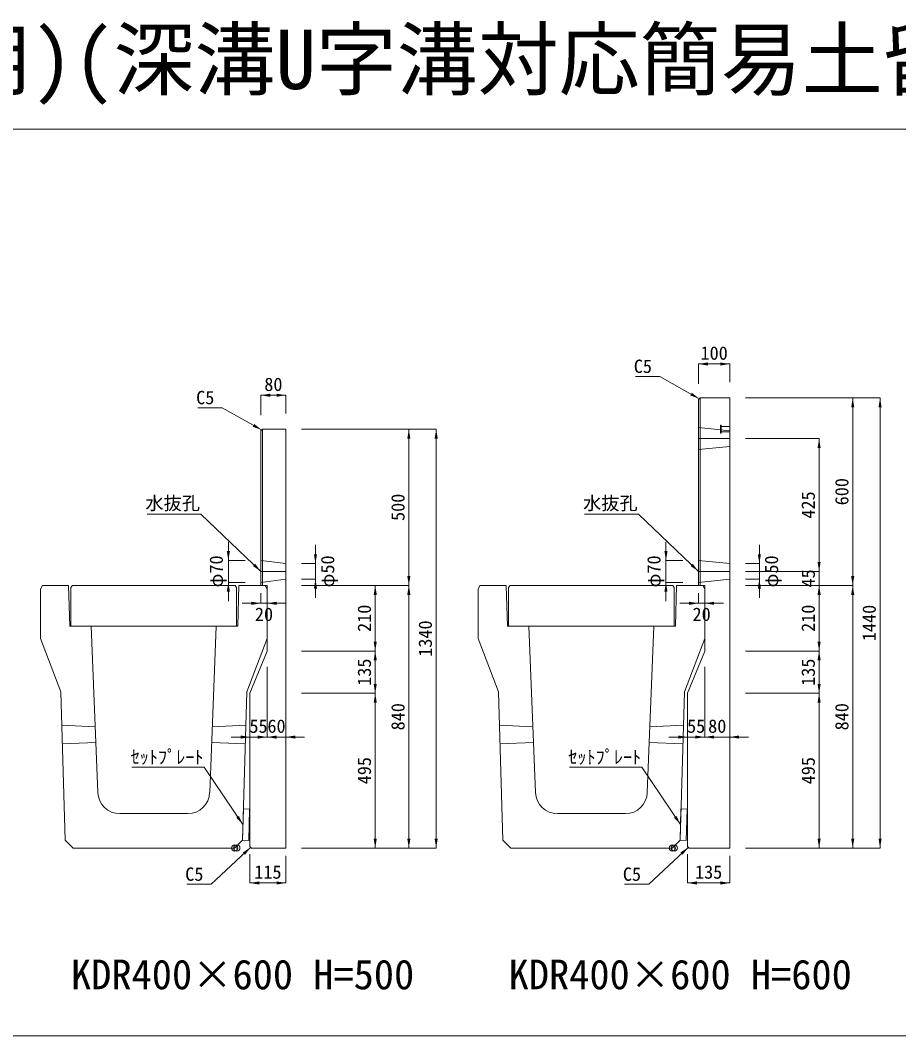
# Model space of a CAD drawing. Units: millimetres at full size, sheet at 1:40. Extents: x 172874 to 199766, y 869448 to 902797.
# Drawn here: x 191344 to 194154, y 881648 to 884897 of the extents above; entities that cross this region are included whole.
import ezdxf
from ezdxf.enums import TextEntityAlignment as Align

# ---------------------------------------------------------------- set-up
doc = ezdxf.new("R2010")
doc.units = ezdxf.units.MM
doc.header["$LTSCALE"] = 40
doc.header["$PDMODE"] = 32
doc.header["$PDSIZE"] = 20
for name, pattern in [('DASHED', [7.5, 6, -1.5]), ('USER2', [4.7625, 3.175, -1.5875]), ('USER3', [1.35, 0.75, -0.6])]:
    doc.linetypes.add(name, pattern=pattern)
for name, color, linetype, lineweight in [('セットプレート', 3, 'Continuous', 13), ('パネックスKDR', 2, 'Continuous', 13), ('図枠', 5, 'Continuous', 13), ('寸法線', 7, 'Continuous', 13), ('引出線', 4, 'Continuous', 13), ('本体', 2, 'Continuous', 13), ('補助線', 8, 'Continuous', 13), ('ｲﾝｻｰﾄ', 3, 'USER3', 5)]:
    doc.layers.add(name, color=color, linetype=linetype, lineweight=lineweight)
doc.layers.add('文字', color=7, linetype='Continuous')
doc.styles.add('ＭＳ ゴシック', font='')
doc.styles.get('ＭＳ ゴシック').set_extended_font_data('MS Gothic')

# ---------------------------------------------------------------- blocks, each defined once
blk = doc.blocks.new('filled_arrow')
at = {"color": 0, "linetype": 'Continuous', "lineweight": -2}
blk.add_solid([(7.5, 1.25), (0, 0), (7.5, -1.25)], dxfattribs=at)

msp = doc.modelspace()

# ---------------------------------------------------------------- linework, layer by layer
at = {"layer": 'セットプレート'}
for points in [[(192054.36, 882273.72), (192074.35, 882273.13), (192077.3, 882373.09), (192057.31, 882373.68)], [(193454.36, 882273.72), (193474.35, 882273.13), (193477.3, 882373.09), (193457.31, 882373.68)]]:
    msp.add_lwpolyline(points, close=True, dxfattribs=at)
at = {"layer": 'パネックスKDR'}
for p, q in [((193513.37, 883683.73), (193518.37, 883688.73)), ((193513.37, 883683.73), (193513.37, 883088.73)), ((193518.37, 883688.73), (193613.37, 883688.73)), ((193613.37, 883688.73), (193613.37, 882248.73)), ((192113.37, 883583.73), (192118.37, 883588.73)), ((192113.37, 883583.73), (192113.37, 883088.73)), ((192118.37, 883588.73), (192193.37, 883588.73)), ((192193.37, 883588.73), (192193.37, 882248.73)), ((192113.37, 883088.73), (192133.37, 883088.73)), ((192133.37, 883088.73), (192133.37, 882878.73)), ((193513.37, 883088.73), (193533.37, 883088.73)), ((193533.37, 883088.73), (193533.37, 882878.73)), ((192133.37, 882878.73), (192078.37, 882743.73)), ((193533.37, 882878.73), (193478.37, 882743.73)), ((192078.37, 882743.73), (192078.37, 882253.73)), ((193478.37, 882743.73), (193478.37, 882253.73)), ((192078.37, 882253.73), (192083.37, 882248.73)), ((192083.37, 882248.73), (192193.37, 882248.73)), ((193478.37, 882253.73), (193483.37, 882248.73)), ((193483.37, 882248.73), (193613.37, 882248.73))]:
    msp.add_line(p, q, dxfattribs=at)
at = {"layer": 'パネックスKDR', "lineweight": 5}
for p, q in [((193518.37, 883688.73), (193518.37, 883088.73)), ((192118.37, 883588.73), (192118.37, 883088.73))]:
    msp.add_line(p, q, dxfattribs=at)
at = {"layer": 'パネックスKDR', "linetype": 'DASHED', "lineweight": 9}
for p, q in [((193513.37, 883593.73), (193613.37, 883583.73)), ((193513.37, 883523.73), (193613.37, 883533.73)), ((192113.37, 883168.73), (192193.37, 883158.73)), ((193513.37, 883168.73), (193613.37, 883158.73)), ((192113.37, 883098.73), (192193.37, 883108.73)), ((193513.37, 883098.73), (193613.37, 883108.73))]:
    msp.add_line(p, q, dxfattribs=at)
at = {"layer": '図枠'}
for p, q in [((187274.21, 884548.33), (199766.29, 884548.33)), ((187274.21, 884548.33), (199766.29, 884548.33)), ((187274.21, 881648.33), (199766.29, 881648.33))]:
    msp.add_line(p, q, dxfattribs=at)
at = {"layer": '寸法線'}
for p, q in [((193513.37, 883797.28), (193613.37, 883797.28)), ((193513.37, 883733.73), (193513.37, 883797.28)), ((193613.37, 883738.73), (193613.37, 883797.28)), ((192113.37, 883697.28), (192193.37, 883697.28)), ((192113.37, 883633.73), (192113.37, 883697.28)), ((192193.37, 883638.73), (192193.37, 883697.28)), ((193663.37, 883688.73), (194094.21, 883688.73)), ((193663.37, 883688.73), (194006.71, 883688.73)), ((194006.71, 883088.73), (194006.71, 883688.73)), ((194094.21, 882248.73), (194094.21, 883688.73)), ((192243.37, 883588.73), (192674.21, 883588.73)), ((192243.37, 883588.73), (192586.71, 883588.73)), ((192586.71, 883088.73), (192586.71, 883588.73)), ((192674.21, 882248.73), (192674.21, 883588.73)), ((193663.37, 883558.73), (193899.21, 883558.73)), ((193899.21, 883133.73), (193899.21, 883558.73)), ((192009.3, 883228.73), (192009.3, 883038.73)), ((192288.04, 883218.73), (192288.04, 883048.73)), ((193409.3, 883228.73), (193409.3, 883038.73)), ((193708.04, 883218.73), (193708.04, 883048.73)), ((193899.21, 883028.73), (193899.21, 883193.73)), ((192063.37, 883168.73), (192009.3, 883168.73)), ((192243.37, 883158.73), (192288.04, 883158.73)), ((193463.37, 883168.73), (193409.3, 883168.73)), ((193663.37, 883158.73), (193708.04, 883158.73)), ((192243.37, 883108.73), (192288.04, 883108.73)), ((193663.37, 883133.73), (193899.21, 883133.73)), ((193663.37, 883133.73), (193899.21, 883133.73)), ((193663.37, 883108.73), (193708.04, 883108.73)), ((192063.37, 883098.73), (192009.3, 883098.73)), ((192243.37, 883088.73), (192586.71, 883088.73)), ((192243.37, 883088.73), (192479.21, 883088.73)), ((192243.37, 883088.73), (192586.71, 883088.73)), ((192479.21, 883088.73), (192479.21, 882878.73)), ((192586.71, 883088.73), (192586.71, 882248.73)), ((193463.37, 883098.73), (193409.3, 883098.73)), ((193663.37, 883088.73), (194006.71, 883088.73)), ((193663.37, 883088.73), (193899.21, 883088.73)), ((193663.37, 883088.73), (194006.71, 883088.73)), ((193663.37, 883088.73), (193899.21, 883088.73)), ((193899.21, 883088.73), (193899.21, 882878.73)), ((194006.71, 883088.73), (194006.71, 882248.73)), ((192113.37, 883063.73), (192113.37, 883031.65)), ((192133.37, 883063.73), (192133.37, 883031.65)), ((193513.37, 883063.73), (193513.37, 883031.65)), ((193533.37, 883063.73), (193533.37, 883031.65)), ((192053.37, 883031.65), (192193.37, 883031.65)), ((193453.37, 883031.65), (193593.37, 883031.65)), ((192243.37, 882878.73), (192479.21, 882878.73)), ((192243.37, 882878.73), (192479.21, 882878.73)), ((192479.21, 882878.73), (192479.21, 882743.73)), ((193663.37, 882878.73), (193899.21, 882878.73)), ((193663.37, 882878.73), (193899.21, 882878.73)), ((193899.21, 882878.73), (193899.21, 882743.73)), ((192133.37, 882828.73), (192133.37, 882603.73)), ((192133.37, 882828.73), (192133.37, 882603.73)), ((192193.37, 882828.73), (192193.37, 882603.73)), ((193533.37, 882828.73), (193533.37, 882603.73)), ((193533.37, 882828.73), (193533.37, 882603.73)), ((193613.37, 882828.73), (193613.37, 882603.73)), ((192243.37, 882743.73), (192479.21, 882743.73)), ((192243.37, 882743.73), (192479.21, 882743.73)), ((192479.21, 882743.73), (192479.21, 882248.73)), ((193663.37, 882743.73), (193899.21, 882743.73)), ((193663.37, 882743.73), (193899.21, 882743.73)), ((193899.21, 882743.73), (193899.21, 882248.73)), ((192078.37, 882693.73), (192078.37, 882603.73)), ((193478.37, 882693.73), (193478.37, 882603.73)), ((192193.37, 882603.73), (192018.37, 882603.73)), ((192073.37, 882603.73), (192253.37, 882603.73)), ((193593.37, 882603.73), (193418.37, 882603.73)), ((193473.37, 882603.73), (193673.37, 882603.73)), ((192078.37, 882228.73), (192078.37, 882136.93)), ((192243.37, 882248.73), (192674.21, 882248.73)), ((192243.37, 882248.73), (192586.71, 882248.73)), ((192243.37, 882248.73), (192479.21, 882248.73)), ((193478.37, 882228.73), (193478.37, 882136.93)), ((193663.37, 882248.73), (194094.21, 882248.73)), ((193663.37, 882248.73), (194006.71, 882248.73)), ((193663.37, 882248.73), (193899.21, 882248.73)), ((192193.37, 882223.73), (192193.37, 882136.93)), ((193613.37, 882223.73), (193613.37, 882136.93)), ((192078.37, 882136.93), (192193.37, 882136.93)), ((193478.37, 882136.93), (193613.37, 882136.93))]:
    msp.add_line(p, q, dxfattribs=at)
at = {"layer": '引出線'}
for points in [[(193515.87, 883686.23), (193389.5, 883757.31), (193311.73, 883757.31)], [(192115.87, 883586.23), (191989.5, 883657.31), (191911.73, 883657.31)], [(192113.37, 883133.73), (191920.91, 883317.18), (191749.17, 883317.18)], [(193513.37, 883133.73), (193320.91, 883317.18), (193149.17, 883317.18)], [(192055.84, 882323.7), (191932.18, 882507.17), (191700.82, 882507.17)], [(193455.84, 882323.7), (193332.18, 882507.17), (193100.82, 882507.17)], [(192080.87, 882251.23), (191954.5, 882132.58), (191876.73, 882132.58)], [(193480.87, 882251.23), (193354.5, 882132.58), (193276.73, 882132.58)]]:
    msp.add_lwpolyline(points, dxfattribs=at)
at = {"layer": '本体'}
for p, q in [((191414.37, 883088.73), (191408.37, 883076.73)), ((191408.37, 883076.73), (191408.37, 882918.73)), ((191414.37, 883088.73), (191498.37, 883088.73)), ((191498.37, 883088.73), (191502.37, 882958.73)), ((192043.37, 883088.73), (192039.37, 882958.73)), ((192043.37, 883088.73), (192127.37, 883088.73)), ((192127.37, 883088.73), (192133.37, 883076.73)), ((192133.37, 883076.73), (192133.37, 882918.73)), ((192814.37, 883088.73), (192808.37, 883076.73)), ((192808.37, 883076.73), (192808.37, 882918.73)), ((192814.37, 883088.73), (192898.37, 883088.73)), ((192898.37, 883088.73), (192902.37, 882958.73)), ((193443.37, 883088.73), (193439.37, 882958.73)), ((193443.37, 883088.73), (193527.37, 883088.73)), ((193527.37, 883088.73), (193533.37, 883076.73)), ((193533.37, 883076.73), (193533.37, 882918.73)), ((191502.37, 882958.73), (191570.87, 882958.73)), ((191570.87, 882958.73), (191592.18, 882425.93)), ((191970.87, 882958.73), (191949.56, 882425.93)), ((191970.87, 882958.73), (192039.37, 882958.73)), ((192902.37, 882958.73), (192970.87, 882958.73)), ((192970.87, 882958.73), (192992.18, 882425.93)), ((193370.87, 882958.73), (193349.56, 882425.93)), ((193370.87, 882958.73), (193439.37, 882958.73)), ((191408.37, 882918.73), (191473.37, 882748.73)), ((192133.37, 882918.73), (192068.37, 882748.73)), ((192808.37, 882918.73), (192873.37, 882748.73)), ((193533.37, 882918.73), (193468.37, 882748.73)), ((191473.37, 882748.73), (191487.38, 882273.72)), ((192068.37, 882748.73), (192054.36, 882273.72)), ((192873.37, 882748.73), (192887.38, 882273.72)), ((193468.37, 882748.73), (193454.36, 882273.72)), ((191662.13, 882358.73), (191879.61, 882358.73)), ((193062.13, 882358.73), (193279.61, 882358.73)), ((191487.38, 882273.72), (191513.11, 882248.73)), ((192028.63, 882248.73), (192054.36, 882273.72)), ((192887.38, 882273.72), (192913.11, 882248.73)), ((193428.63, 882248.73), (193454.36, 882273.72)), ((191513.11, 882248.73), (192028.63, 882248.73)), ((192913.11, 882248.73), (193428.63, 882248.73))]:
    msp.add_line(p, q, dxfattribs=at)
at = {"layer": '本体', "linetype": 'USER2'}
for p, q in [((191476.52, 882641.73), (191583.75, 882636.73)), ((191957.99, 882636.73), (192065.21, 882641.73)), ((192876.52, 882641.73), (192983.75, 882636.73)), ((193357.99, 882636.73), (193465.21, 882641.73)), ((191585.75, 882586.73), (191478.29, 882581.73)), ((191955.99, 882586.73), (192063.45, 882581.73)), ((192985.75, 882586.73), (192878.29, 882581.73)), ((193355.99, 882586.73), (193463.45, 882581.73))]:
    msp.add_line(p, q, dxfattribs=at)
at = {"layer": '本体', "lineweight": 20}
for points in [[(191505.87, 883082.73), (191510.87, 883088.73), (192030.87, 883088.73), (192035.87, 883082.73), (192035.87, 882958.73), (191505.87, 882958.73)], [(192905.87, 883082.73), (192910.87, 883088.73), (193430.87, 883088.73), (193435.87, 883082.73), (193435.87, 882958.73), (192905.87, 882958.73)]]:
    msp.add_lwpolyline(points, close=True, dxfattribs=at)
at = {"layer": '本体'}
for centre, start, end in [((191662.13, 882428.73), 182.29061, 270), ((191879.61, 882428.73), 270, 357.70939), ((193062.13, 882428.73), 182.29061, 270), ((193279.61, 882428.73), 270, 357.70939)]:
    msp.add_arc(centre, 70, start, end, dxfattribs=at)
at = {"layer": '補助線'}
for p, q in [((193513.37, 883558.73), (193613.37, 883558.73)), ((192113.37, 883133.73), (192193.37, 883133.73)), ((193513.37, 883133.73), (193613.37, 883133.73))]:
    msp.add_line(p, q, dxfattribs=at)
for p in [(192029.37, 882248.73), (192036.37, 882248.73), (192036.37, 882248.73), (193429.37, 882248.73), (193436.37, 882248.73), (193436.37, 882248.73)]:
    msp.add_point(p, dxfattribs=at)
at = {"layer": 'ｲﾝｻｰﾄ'}
for p, q in [((193583.37, 883601.23), (193583.37, 883576.23)), ((193586.37, 883601.23), (193583.37, 883601.23)), ((193586.37, 883576.23), (193586.37, 883601.23)), ((193613.37, 883597.23), (193586.37, 883597.23)), ((193583.37, 883576.23), (193586.37, 883576.23)), ((193586.37, 883580.23), (193613.37, 883580.23))]:
    msp.add_line(p, q, dxfattribs=at)

# ---------------------------------------------------------------- block references
at = {"layer": '寸法線', "xscale": 4, "yscale": 4}
for p in [(193513.37, 883797.28), (192113.37, 883697.28), (192133.37, 883031.65), (193533.37, 883031.65), (192133.37, 882603.73), (192193.37, 882603.73), (193533.37, 882603.73), (193613.37, 882603.73), (192078.37, 882136.93), (193478.37, 882136.93)]:
    msp.add_blockref('filled_arrow', p, dxfattribs=at)
for p, rotation in [((193613.37, 883797.28), 180), ((192193.37, 883697.28), 180), ((194006.71, 883688.73), 270), ((194094.21, 883688.73), 270), ((192586.71, 883588.73), 270), ((192674.21, 883588.73), 270), ((193899.21, 883558.73), 270), ((192009.3, 883168.73), 90), ((192288.04, 883158.73), 90), ((193409.3, 883168.73), 90), ((193708.04, 883158.73), 90), ((193899.21, 883133.73), 90), ((193899.21, 883133.73), 90), ((192288.04, 883108.73), 270), ((192586.71, 883088.73), 90), ((193708.04, 883108.73), 270), ((194006.71, 883088.73), 90), ((192009.3, 883098.73), 270), ((192479.21, 883088.73), 270), ((192586.71, 883088.73), 270), ((193409.3, 883098.73), 270), ((193899.21, 883088.73), 270), ((193899.21, 883088.73), 270), ((194006.71, 883088.73), 270), ((192113.37, 883031.65), 180), ((193513.37, 883031.65), 180), ((192479.21, 882878.73), 90), ((192479.21, 882878.73), 270), ((193899.21, 882878.73), 90), ((193899.21, 882878.73), 270), ((192479.21, 882743.73), 90), ((193899.21, 882743.73), 90), ((192479.21, 882743.73), 270), ((193899.21, 882743.73), 270), ((192078.37, 882603.73), 180), ((192133.37, 882603.73), 180), ((193478.37, 882603.73), 180), ((193533.37, 882603.73), 180), ((192479.21, 882248.73), 90), ((192586.71, 882248.73), 90), ((192674.21, 882248.73), 90), ((193899.21, 882248.73), 90), ((194006.71, 882248.73), 90), ((194094.21, 882248.73), 90), ((192193.37, 882136.93), 180), ((193613.37, 882136.93), 180)]:
    msp.add_blockref('filled_arrow', p, dxfattribs=dict(at, rotation=rotation))
at = {"layer": '引出線', "xscale": 4, "yscale": 4}
for p, rotation in [((193515.87, 883686.23), 150.6), ((192115.87, 883586.23), 150.6), ((192113.37, 883133.73), 136.4), ((193513.37, 883133.73), 136.4), ((192055.84, 882323.7), 124), ((193455.84, 882323.7), 124), ((192080.87, 882251.23), 223.2), ((193480.87, 882251.23), 223.2)]:
    msp.add_blockref('filled_arrow', p, dxfattribs=dict(at, rotation=rotation))

# ---------------------------------------------------------------- texts
at = {"layer": '寸法線', "style": 'ＭＳ ゴシック'}
for s, p in [('100', (193563.37, 883832.28)), ('80', (192153.37, 883732.28)), ('20', (192123.37, 882996.65)), ('20', (193523.37, 882996.65)), ('55', (192105.87, 882638.73)), ('60', (192163.37, 882638.73)), ('55', (193505.87, 882638.73)), ('80', (193573.37, 882638.73)), ('115', (192135.87, 882171.93)), ('135', (193545.87, 882171.93))]:
    msp.add_text(s, height=42.72, dxfattribs=at).set_placement(p, align=Align.MIDDLE_CENTER)
for s, p in [('600', (193971.71, 883388.73)), ('500', (192551.71, 883338.73)), ('425', (193864.21, 883346.23)), ('φ70', (191970.64, 883133.73)), ('φ50', (192326.7, 883133.73)), ('φ70', (193370.64, 883133.73)), ('φ50', (193746.7, 883133.73)), ('45', (193864.21, 883111.23)), ('210', (192444.21, 882983.73)), ('210', (193864.21, 882983.73)), ('1440', (194059.21, 882968.73)), ('1340', (192639.21, 882918.73)), ('135', (192444.21, 882811.23)), ('135', (193864.21, 882811.23)), ('840', (192551.71, 882668.73)), ('840', (193971.71, 882668.73)), ('495', (192444.21, 882496.23)), ('495', (193864.21, 882496.23))]:
    msp.add_text(s, height=42.72, rotation=90, dxfattribs=at).set_placement(p, align=Align.MIDDLE_CENTER)
at = {"layer": '引出線', "style": 'ＭＳ ゴシック'}
for s, p in [('C5', (193364.5, 883811.31)), ('C5', (191964.5, 883711.31)), ('水抜孔', (191918.66, 883373.46)), ('水抜孔', (193318.66, 883373.46)), ('ｾｯﾄﾌﾟﾚｰﾄ', (191929.93, 882561.17)), ('ｾｯﾄﾌﾟﾚｰﾄ', (193329.93, 882561.17)), ('C5', (191929.5, 882186.58)), ('C5', (193329.5, 882186.58))]:
    msp.add_text(s, height=42.72, dxfattribs=at).set_placement(p, align=Align.TOP_RIGHT)
at = {"layer": '文字', "style": 'ＭＳ ゴシック'}
for s, height, p in [('パネックス[KDR](車道用)(深溝U字溝対応簡易土留め板)400サイズ', 189.9, (188536.39, 884619.95)), ('KDR400×600 H=500', 94.94, (191505.95, 881768.34)), ('KDR400×600 H=600', 94.94, (192905.95, 881768.34))]:
    msp.add_text(s, height=height, dxfattribs=at).set_placement(p, align=Align.BOTTOM_LEFT)

doc.saveas('drawing.dxf')
